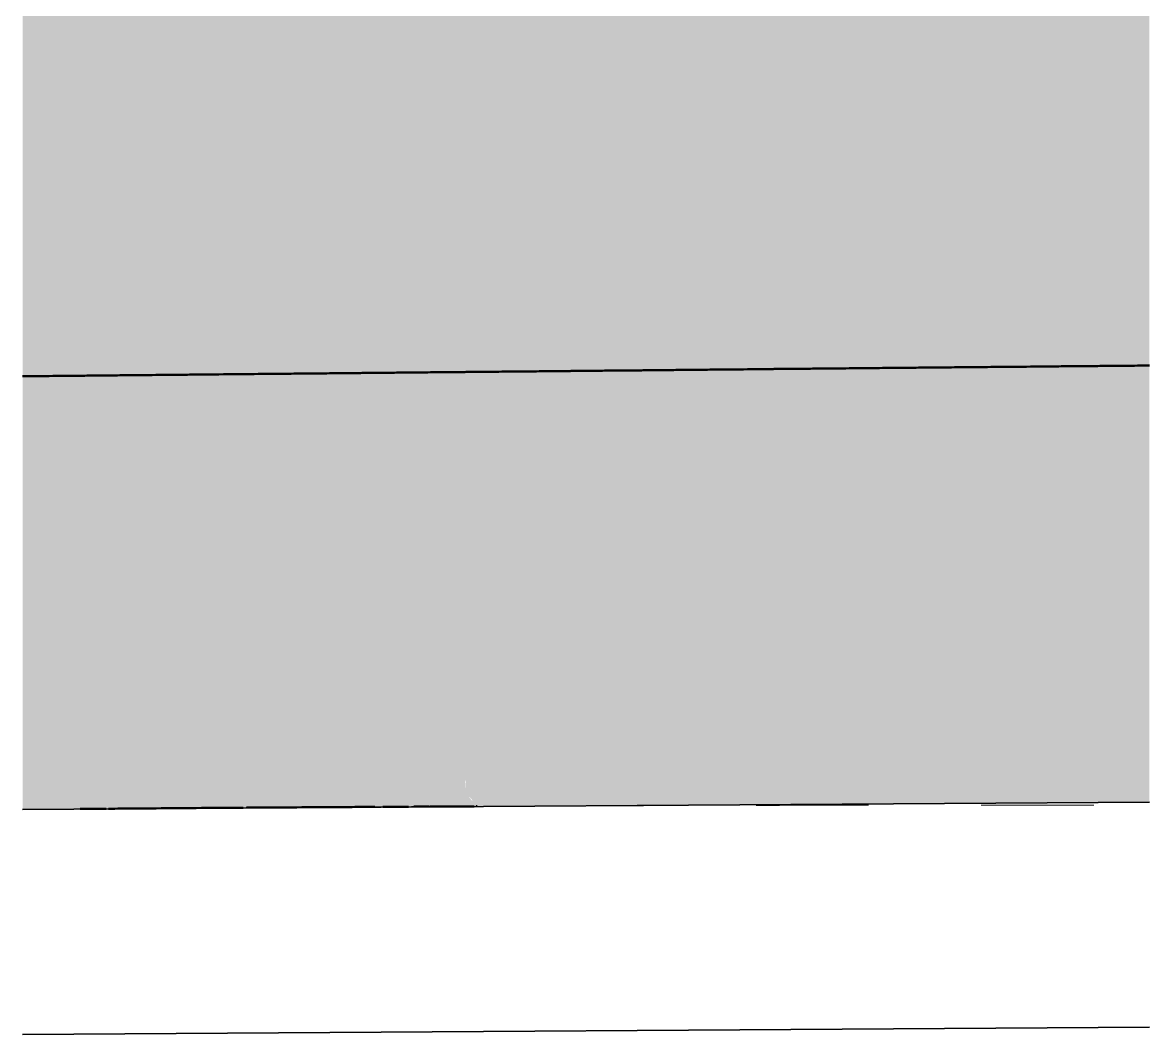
# Model space of a CAD drawing. Header units: metres. Extents: x 0 to 258, y 3 to 25.
# Drawn here: x 57.246 to 58.247, y 21.623 to 22.522 of the extents above; entities that cross this region are included whole.
import ezdxf

# ---------------------------------------------------------------- set-up
doc = ezdxf.new("R2010")
doc.units = ezdxf.units.M
doc.linetypes.add('JacobsDash', pattern=[0.0045, 0.003, -0.0015])
doc.layers.add('A-FLOR', color=7, linetype='Continuous', lineweight=50)
doc.layers.add('A-FLOR-HDLN', color=7, linetype='JacobsDash', lineweight=18)

msp = doc.modelspace()

# ---------------------------------------------------------------- hatches: boundary and pattern name
at = {"layer": 'A-FLOR', "lineweight": 5, "true_color": 0xc0c0c0}
h = msp.add_hatch(color=9, dxfattribs=at)
h.paths.add_polyline_path([(57.2455, 22.2079), (58.2468, 22.2175), (58.2468, 23.4038), (57.2455, 23.3942), (57.2455, 22.2221)])
h.paths.add_polyline_path([(57.7535, 22.2128), (57.7535, 22.2129), (57.7535, 22.2129)])
h = msp.add_hatch(color=9, dxfattribs=at)
h.paths.add_polyline_path([(58.1367, 22.2165), (58.1367, 22.2164), (58.1364, 22.207)])
h.paths.add_polyline_path([(57.2455, 21.823), (58.2468, 21.8296), (58.2467, 22.2175), (57.2455, 22.2079), (57.2455, 21.8231)])
h.paths.add_polyline_path([(57.6315, 21.8411), (57.6315, 21.8411), (57.6299, 21.8453)])
h.paths.add_polyline_path([(57.6454, 21.8301), (57.6447, 21.8321), (57.6416, 21.8349)])
h.paths.add_polyline_path([(57.6394, 21.8386), (57.6394, 21.8471), (57.6386, 21.8494), (57.6394, 21.8386)])
h.paths.add_polyline_path([(57.7356, 21.8574), (57.7356, 21.8574), (57.736, 21.86)])
h.paths.add_polyline_path([(57.8842, 21.9922), (57.8842, 21.9922), (57.8842, 22.0003)])
msp.add_hatch(color=9, dxfattribs=at).paths.add_polyline_path([(57.3331, 21.8237), (57.3331, 21.8237), (57.3243, 21.8237)])

# ---------------------------------------------------------------- linework, layer by layer
at = {"layer": 'A-FLOR', "lineweight": 35}
for p, q in [((58.2468, 21.8296), (57.2455, 21.823)), ((57.2455, 21.623), (58.2468, 21.6296))]:
    msp.add_line(p, q, dxfattribs=at)
at = {"layer": 'A-FLOR'}
for points, knots in [([(57.3449, 22.2089), (57.3533, 22.209), (57.3672, 22.2091), (57.3861, 22.2093), (57.3963, 22.2094), (57.4011, 22.2094)], [0.14996768, 0.14996768, 0.14996768, 0.14996768, 0.15625, 0.16015625, 0.16353953, 0.16353953, 0.16353953, 0.16353953]), ([(57.4011, 22.2094), (57.4018, 22.2094), (57.4136, 22.2096), (57.4348, 22.2098), (57.4562, 22.21), (57.466, 22.2101)], [0.16354234, 0.16354234, 0.16354234, 0.16354234, 0.1640625, 0.171875, 0.17840983, 0.17840983, 0.17840983, 0.17840983]), ([(57.4865, 22.2103), (57.4875, 22.2103), (57.4943, 22.2103), (57.5012, 22.2104), (57.507, 22.2105)], [0.182935489, 0.182935489, 0.182935489, 0.182935489, 0.18359375, 0.18745853, 0.18745853, 0.18745853, 0.18745853]), ([(57.507, 22.2105), (57.507, 22.2105), (57.513, 22.2105), (57.5247, 22.2106), (57.538, 22.2108), (57.5455, 22.2108), (57.5473, 22.2109)], [0.187459599, 0.187459599, 0.187459599, 0.187459599, 0.1875, 0.19140625, 0.1953125, 0.19650914, 0.19650914, 0.19650914, 0.19650914]), ([(57.5473, 22.2109), (57.5512, 22.2109), (57.5581, 22.211), (57.5677, 22.2111), (57.5759, 22.2111), (57.581, 22.2112), (57.5833, 22.2112)], [0.196509373, 0.196509373, 0.196509373, 0.196509373, 0.19921875, 0.201171875, 0.203125, 0.204912734, 0.204912734, 0.204912734, 0.204912734]), ([(57.5833, 22.2112), (57.5835, 22.2112), (57.5852, 22.2112), (57.5868, 22.2112), (57.5881, 22.2112)], [0.204913589, 0.204913589, 0.204913589, 0.204913589, 0.205078125, 0.206204581, 0.206204581, 0.206204581, 0.206204581]), ([(57.5881, 22.2112), (57.5891, 22.2113), (57.5923, 22.2113), (57.5974, 22.2113), (57.6049, 22.2114), (57.613, 22.2115), (57.6197, 22.2116), (57.6244, 22.2116), (57.6278, 22.2116), (57.6304, 22.2117), (57.6318, 22.2117)], [0.20620556, 0.20620556, 0.20620556, 0.20620556, 0.20703125, 0.20898438, 0.2109375, 0.21484375, 0.21875, 0.22070312, 0.22265625, 0.22494831, 0.22494831, 0.22494831, 0.22494831]), ([(57.6318, 22.2117), (57.6329, 22.2117), (57.6352, 22.2117), (57.6383, 22.2117), (57.6403, 22.2118), (57.6405, 22.2118)], [0.224951519, 0.224951519, 0.224951519, 0.224951519, 0.2265625, 0.228515625, 0.228829994, 0.228829994, 0.228829994, 0.228829994]), ([(57.6423, 22.2118), (57.6433, 22.2118), (57.6462, 22.2118), (57.6506, 22.2119), (57.6543, 22.2119), (57.6556, 22.2119)], [0.229476406, 0.229476406, 0.229476406, 0.229476406, 0.23046875, 0.232421875, 0.233350938, 0.233350938, 0.233350938, 0.233350938]), ([(57.6556, 22.2119), (57.6569, 22.2119), (57.661, 22.212), (57.6687, 22.212), (57.6789, 22.2121), (57.6897, 22.2122), (57.6998, 22.2123), (57.7095, 22.2124), (57.7176, 22.2125), (57.7225, 22.2125), (57.7245, 22.2126)], [0.23335488, 0.23335488, 0.23335488, 0.23335488, 0.234375, 0.23632812, 0.23828125, 0.24023438, 0.2421875, 0.24414062, 0.24609375, 0.24757551, 0.24757551, 0.24757551, 0.24757551]), ([(57.7298, 22.2126), (57.7313, 22.2126), (57.7378, 22.2127), (57.7461, 22.2128), (57.7532, 22.2128), (57.7557, 22.2129), (57.7559, 22.2129)], [0.248868881, 0.248868881, 0.248868881, 0.248868881, 0.25, 0.25390625, 0.255859375, 0.255975426, 0.255975426, 0.255975426, 0.255975426]), ([(57.7559, 22.2129), (57.7581, 22.2129), (57.7621, 22.2129), (57.7663, 22.213), (57.7682, 22.213)], [0.255979315, 0.255979315, 0.255979315, 0.255979315, 0.2578125, 0.259209238, 0.259209238, 0.259209238, 0.259209238]), ([(57.7682, 22.213), (57.7689, 22.213), (57.7722, 22.213), (57.7756, 22.2131), (57.7783, 22.2131), (57.7784, 22.2131)], [0.259211377, 0.259211377, 0.259211377, 0.259211377, 0.259765625, 0.26171875, 0.261797027, 0.261797027, 0.261797027, 0.261797027]), ([(57.7784, 22.2131), (57.7808, 22.2131), (57.7841, 22.2131), (57.7874, 22.2132), (57.7883, 22.2132)], [0.261797368, 0.261797368, 0.261797368, 0.261797368, 0.263671875, 0.264382676, 0.264382676, 0.264382676, 0.264382676]), ([(57.7883, 22.2132), (57.7899, 22.2132), (57.7923, 22.2132), (57.7948, 22.2132), (57.7956, 22.2132)], [0.264383253, 0.264383253, 0.264383253, 0.264383253, 0.265625, 0.266319433, 0.266319433, 0.266319433, 0.266319433]), ([(57.8053, 22.2133), (57.8061, 22.2133), (57.8118, 22.2134), (57.8199, 22.2135), (57.8272, 22.2135), (57.8297, 22.2136)], [0.268907563, 0.268907563, 0.268907563, 0.268907563, 0.26953125, 0.2734375, 0.275370123, 0.275370123, 0.275370123, 0.275370123]), ([(57.8495, 22.2138), (57.8505, 22.2138), (57.8564, 22.2138), (57.8674, 22.2139), (57.8873, 22.2141), (57.9026, 22.2143), (57.9129, 22.2144), (57.9135, 22.2144)], [0.28054368, 0.28054368, 0.28054368, 0.28054368, 0.28125, 0.28515625, 0.2890625, 0.296875, 0.2973491, 0.2973491, 0.2973491, 0.2973491]), ([(57.9231, 22.2145), (57.929, 22.2145), (57.9371, 22.2146), (57.9452, 22.2147), (57.9473, 22.2147)], [0.299935396, 0.299935396, 0.299935396, 0.299935396, 0.3046875, 0.306396371, 0.306396371, 0.306396371, 0.306396371]), ([(57.9473, 22.2147), (57.9501, 22.2147), (57.9574, 22.2148), (57.9648, 22.2148), (57.9694, 22.2149)], [0.306399483, 0.306399483, 0.306399483, 0.306399483, 0.30859375, 0.312217195, 0.312217195, 0.312217195, 0.312217195]), ([(57.9694, 22.2149), (57.9698, 22.2149), (57.9715, 22.2149), (57.9731, 22.2149), (57.9744, 22.2149)], [0.312218346, 0.312218346, 0.312218346, 0.312218346, 0.3125, 0.313509772, 0.313509772, 0.313509772, 0.313509772]), ([(57.9744, 22.2149), (57.9781, 22.215), (57.9868, 22.2151), (57.9983, 22.2152), (58.0062, 22.2152), (58.0096, 22.2153)], [0.313510019, 0.313510019, 0.313510019, 0.313510019, 0.31640625, 0.3203125, 0.323202063, 0.323202063, 0.323202063, 0.323202063]), ([(58.0097, 22.2153), (58.0109, 22.2153), (58.0132, 22.2153), (58.0155, 22.2153), (58.0166, 22.2153)], [0.323206206, 0.323206206, 0.323206206, 0.323206206, 0.32421875, 0.325145443, 0.325145443, 0.325145443, 0.325145443]), ([(58.0238, 22.2154), (58.0251, 22.2154), (58.0314, 22.2155), (58.0408, 22.2156), (58.0523, 22.2157), (58.0595, 22.2157), (58.0638, 22.2158), (58.0651, 22.2158)], [0.32708468, 0.32708468, 0.32708468, 0.32708468, 0.328125, 0.33203125, 0.333984375, 0.3359375, 0.33678029, 0.33678029, 0.33678029, 0.33678029]), ([(58.0765, 22.2159), (58.0772, 22.2159), (58.0808, 22.2159), (58.0842, 22.216), (58.0869, 22.216)], [0.339366516, 0.339366516, 0.339366516, 0.339366516, 0.33984375, 0.34195085, 0.34195085, 0.34195085, 0.34195085]), ([(58.0869, 22.216), (58.0891, 22.216), (58.0959, 22.2161), (58.1054, 22.2162), (58.1123, 22.2162), (58.1154, 22.2163)], [0.341952165, 0.341952165, 0.341952165, 0.341952165, 0.34375, 0.34765625, 0.351001796, 0.351001796, 0.351001796, 0.351001796]), ([(58.1154, 22.2163), (58.116, 22.2163), (58.1184, 22.2163), (58.1208, 22.2163), (58.1227, 22.2163)], [0.351001939, 0.351001939, 0.351001939, 0.351001939, 0.3515625, 0.353587589, 0.353587589, 0.353587589, 0.353587589]), ([(58.1227, 22.2163), (58.1245, 22.2163), (58.1301, 22.2164), (58.1385, 22.2165), (58.1462, 22.2165), (58.1489, 22.2166)], [0.353589629, 0.353589629, 0.353589629, 0.353589629, 0.35546875, 0.359375, 0.361328125, 0.361328125, 0.361328125, 0.361328125]), ([(58.1489, 22.2166), (58.1516, 22.2166), (58.1601, 22.2167), (58.1692, 22.2168), (58.1751, 22.2168)], [0.361328125, 0.361328125, 0.361328125, 0.361328125, 0.36328125, 0.3671875, 0.3671875, 0.3671875, 0.3671875]), ([(58.1807, 22.2169), (58.1846, 22.2169), (58.1939, 22.217), (58.2065, 22.2171), (58.2151, 22.2172), (58.2194, 22.2172), (58.22, 22.2172)], [0.36845507, 0.36845507, 0.36845507, 0.36845507, 0.37109375, 0.375, 0.37890625, 0.37944409, 0.37944409, 0.37944409, 0.37944409]), ([(58.2256, 22.2173), (58.227, 22.2173), (58.2288, 22.2173), (58.2307, 22.2173), (58.2312, 22.2173)], [0.381383323, 0.381383323, 0.381383323, 0.381383323, 0.3828125, 0.383321438, 0.383321438, 0.383321438, 0.383321438]), ([(58.2312, 22.2173), (58.2345, 22.2174), (58.2395, 22.2174), (58.2449, 22.2175), (58.2468, 22.2175)], [0.38332256, 0.38332256, 0.38332256, 0.38332256, 0.38671875, 0.388539819, 0.388539819, 0.388539819, 0.388539819]), ([(57.2455, 22.2079), (57.2464, 22.2079), (57.2553, 22.208), (57.2643, 22.2081), (57.2723, 22.2082)], [0.124333373, 0.124333373, 0.124333373, 0.124333373, 0.125, 0.13122153, 0.13122153, 0.13122153, 0.13122153]), ([(57.2723, 22.2082), (57.2744, 22.2082), (57.2802, 22.2083), (57.286, 22.2083), (57.2897, 22.2083)], [0.131221719, 0.131221719, 0.131221719, 0.131221719, 0.1328125, 0.13574658, 0.13574658, 0.13574658, 0.13574658]), ([(57.3045, 22.2085), (57.3058, 22.2085), (57.3099, 22.2085), (57.314, 22.2086), (57.3169, 22.2086)], [0.139625081, 0.139625081, 0.139625081, 0.139625081, 0.140625, 0.142855997, 0.142855997, 0.142855997, 0.142855997]), ([(57.3169, 22.2086), (57.3191, 22.2086), (57.324, 22.2087), (57.3291, 22.2087), (57.332, 22.2088)], [0.142857143, 0.142857143, 0.142857143, 0.142857143, 0.14453125, 0.146734024, 0.146734024, 0.146734024, 0.146734024]), ([(57.332, 22.2088), (57.3342, 22.2088), (57.3385, 22.2088), (57.3428, 22.2089), (57.3449, 22.2089)], [0.146735617, 0.146735617, 0.146735617, 0.146735617, 0.1484375, 0.149965228, 0.149965228, 0.149965228, 0.149965228]), ([(57.2967, 21.8234), (57.2971, 21.8234), (57.3048, 21.8235), (57.3125, 21.8236), (57.3198, 21.8236)], [-0.821779601, -0.821779601, -0.821779601, -0.821779601, -0.821428571, -0.813992144, -0.813992144, -0.813992144, -0.813992144]), ([(57.4044, 21.8243), (57.4163, 21.8244), (57.4287, 21.8244), (57.4411, 21.8245), (57.4416, 21.8245)], [-0.78571429, -0.78571429, -0.78571429, -0.78571429, -0.77380952, -0.7733224, -0.7733224, -0.7733224, -0.7733224]), ([(57.4758, 21.8248), (57.4877, 21.8248), (57.5056, 21.825), (57.5295, 21.8251), (57.5414, 21.8252), (57.5474, 21.8252)], [-0.76190476, -0.76190476, -0.76190476, -0.76190476, -0.75, -0.74404762, -0.73809524, -0.73809524, -0.73809524, -0.73809524]), ([(57.5657, 21.8253), (57.5718, 21.8254), (57.5795, 21.8254), (57.5871, 21.8254), (57.5886, 21.8254)], [-0.732142857, -0.732142857, -0.732142857, -0.732142857, -0.726190476, -0.72472804, -0.72472804, -0.72472804, -0.72472804]), ([(57.5932, 21.8255), (57.5962, 21.8255), (57.6008, 21.8255), (57.6052, 21.8255), (57.6067, 21.8255)], [-0.723217835, -0.723217835, -0.723217835, -0.723217835, -0.720238095, -0.718753488, -0.718753488, -0.718753488, -0.718753488]), ([(57.6075, 21.8255), (57.6087, 21.8255), (57.6128, 21.8256), (57.6168, 21.8256), (57.6196, 21.8256)], [-0.718470631, -0.718470631, -0.718470631, -0.718470631, -0.717261905, -0.714285714, -0.714285714, -0.714285714, -0.714285714]), ([(57.6196, 21.8256), (57.6224, 21.8256), (57.6279, 21.8256), (57.6369, 21.8257), (57.6431, 21.8257), (57.6468, 21.8257)], [-0.71428571, -0.71428571, -0.71428571, -0.71428571, -0.71130952, -0.70833333, -0.70387022, -0.70387022, -0.70387022, -0.70387022])]:
    msp.add_open_spline(points, degree=3, knots=knots, dxfattribs=at)
for points in [[(57.466, 22.2101), (57.4679, 22.2101), (57.4698, 22.2101), (57.4718, 22.2101)], [(57.4718, 22.2101), (57.4737, 22.2101), (57.4757, 22.2102), (57.4777, 22.2102)], [(57.4777, 22.2102), (57.4806, 22.2102), (57.4836, 22.2102), (57.4865, 22.2103)], [(57.6405, 22.2118), (57.6411, 22.2118), (57.6417, 22.2118), (57.6423, 22.2118)], [(57.7245, 22.2126), (57.7263, 22.2126), (57.7281, 22.2126), (57.7298, 22.2126)], [(57.7956, 22.2132), (57.7973, 22.2133), (57.7989, 22.2133), (57.8005, 22.2133)], [(57.8005, 22.2133), (57.8021, 22.2133), (57.8037, 22.2133), (57.8053, 22.2133)], [(57.8297, 22.2136), (57.8322, 22.2136), (57.8347, 22.2136), (57.8372, 22.2136)], [(57.8372, 22.2136), (57.8413, 22.2137), (57.8454, 22.2137), (57.8495, 22.2138)], [(57.9135, 22.2144), (57.9167, 22.2144), (57.9199, 22.2144), (57.9231, 22.2145)], [(58.0166, 22.2153), (58.019, 22.2154), (58.0214, 22.2154), (58.0238, 22.2154)], [(58.0651, 22.2158), (58.069, 22.2158), (58.0729, 22.2159), (58.0765, 22.2159)], [(58.1751, 22.2168), (58.177, 22.2168), (58.1789, 22.2169), (58.1807, 22.2169)], [(58.22, 22.2172), (58.2219, 22.2173), (58.2237, 22.2173), (58.2256, 22.2173)], [(57.2897, 22.2083), (57.2922, 22.2084), (57.2947, 22.2084), (57.2971, 22.2084)], [(57.2971, 22.2084), (57.2996, 22.2084), (57.3021, 22.2085), (57.3045, 22.2085)], [(57.322, 21.8236), (57.3257, 21.8237), (57.3294, 21.8237), (57.3331, 21.8237)], [(57.3331, 21.8237), (57.3449, 21.8238), (57.3687, 21.824), (57.3925, 21.8242), (57.4044, 21.8243)], [(57.4446, 21.8246), (57.455, 21.8246), (57.4654, 21.8247), (57.4758, 21.8248)], [(57.5474, 21.8252), (57.5511, 21.8252), (57.5548, 21.8253), (57.5585, 21.8253)], [(57.6487, 21.8258), (57.649, 21.8258), (57.6493, 21.8258), (57.6496, 21.8258)]]:
    msp.add_open_spline(points, degree=3, dxfattribs=at)
at = {"layer": 'A-FLOR-HDLN'}
for points in [[(57.3199, 21.8236), (57.3206, 21.8236), (57.3213, 21.8236), (57.3219, 21.8236)], [(57.4416, 21.8245), (57.4426, 21.8245), (57.4435, 21.8245), (57.4445, 21.8246)], [(57.5586, 21.8253), (57.5609, 21.8253), (57.5633, 21.8253), (57.5657, 21.8253)], [(57.5886, 21.8254), (57.5902, 21.8254), (57.5917, 21.8255), (57.5932, 21.8255)], [(57.6067, 21.8255), (57.607, 21.8255), (57.6072, 21.8255), (57.6074, 21.8255)], [(57.6469, 21.8257), (57.6474, 21.8257), (57.648, 21.8257), (57.6486, 21.8258)]]:
    msp.add_open_spline(points, degree=3, dxfattribs=at)
msp.add_open_spline([(57.6973, 21.826), (57.7048, 21.826), (57.7193, 21.8261), (57.7374, 21.8261), (57.7505, 21.8262), (57.76, 21.8262), (57.7691, 21.8262), (57.7811, 21.8263), (57.7957, 21.8263), (57.8131, 21.8264), (57.8305, 21.8264), (57.8482, 21.8265), (57.8716, 21.8265), (57.9008, 21.8266), (57.9357, 21.8267), (57.9704, 21.8267), (58.0043, 21.8267), (58.038, 21.8268), (58.0671, 21.8268), (58.0904, 21.8268), (58.1076, 21.8268), (58.1245, 21.8268), (58.1414, 21.8267), (58.1581, 21.8267), (58.1747, 21.8267), (58.191, 21.8267), (58.2125, 21.8266), (58.231, 21.8266), (58.2444, 21.8266), (58.2468, 21.8266)], degree=3, knots=[-0.6855606, -0.6855606, -0.6855606, -0.6855606, -0.6785714, -0.672619, -0.6696429, -0.6666667, -0.6636905, -0.6607143, -0.6547619, -0.6488095, -0.6428571, -0.6369048, -0.6309524, -0.6190476, -0.6071429, -0.5952381, -0.5833333, -0.5714286, -0.5595238, -0.5535714, -0.547619, -0.5416667, -0.5357143, -0.5297619, -0.5238095, -0.5178571, -0.5119048, -0.5, -0.4973901, -0.4973901, -0.4973901, -0.4973901], dxfattribs=at)

doc.saveas('drawing.dxf')
